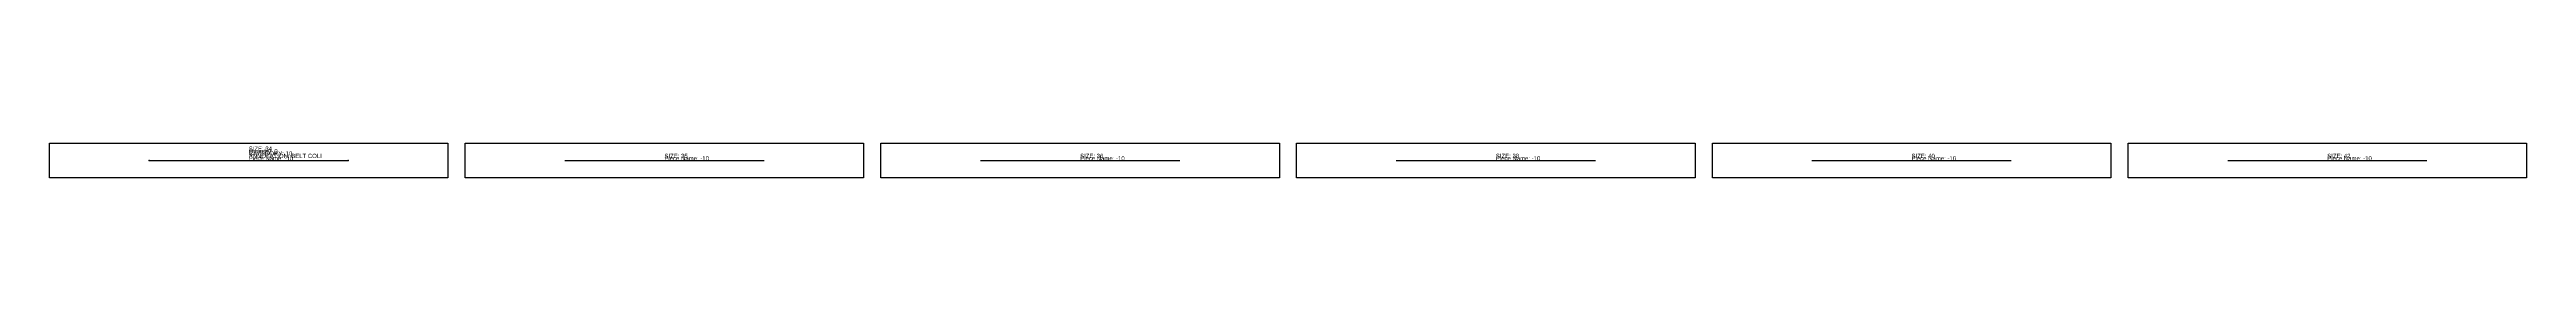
# Model space of a CAD drawing. Extents: x 0 to 2576, y 0 to 49.
# Drawn here: x 2085.8 to 2228.8, y 0 to 2 of the extents above; entities that cross this region are included whole.
import ezdxf

# ---------------------------------------------------------------- set-up
doc = ezdxf.new("R2010")
doc.units = 0

# ---------------------------------------------------------------- blocks, each defined once
blk = doc.blocks.new('1111-10_34')
at = {"layer": '1'}
blk.add_lwpolyline([(0, 0), (0, 2), (23, 2), (23, 0), (0, 0)], close=True, dxfattribs=at)
at = {"layer": '2'}
for p in [(5.75, 1), (17.25, 1)]:
    blk.add_point(p, dxfattribs=at)
at = {"layer": '5'}
blk.add_line((5.75, 1), (17.25, 1), dxfattribs=at)
at = {"layer": '7'}
blk.add_line((5.75, 1), (17.25, 1), dxfattribs=at)
at = {"layer": '1'}
for s, p in [('SIZE: 34', (11.5, 1.56)), ('Quantity: 0', (11.5, 1.42)), ('CATEGORY: 10', (11.5, 1.28)), ('ANNOTATION: BELT COLI', (11.5, 1.14)), ('Piece Name: -10', (11.5, 1))]:
    blk.add_text(s, height=0.25, dxfattribs=at).set_placement(p)
blk = doc.blocks.new('1111-10_35')
at = {"layer": '1'}
blk.add_lwpolyline([(0, 0), (0, 2), (23, 2), (23, 0), (0, 0)], close=True, dxfattribs=at)
at = {"layer": '5'}
blk.add_line((5.75, 1), (17.25, 1), dxfattribs=at)
at = {"layer": '7'}
blk.add_line((5.75, 1), (17.25, 1), dxfattribs=at)
at = {"layer": '1'}
for s, p in [('SIZE: 35', (11.5, 1.14)), ('Piece Name: -10', (11.5, 1))]:
    blk.add_text(s, height=0.25, dxfattribs=at).set_placement(p)
blk = doc.blocks.new('1111-10_36')
at = {"layer": '1'}
blk.add_lwpolyline([(0, 0), (0, 2), (23, 2), (23, 0), (0, 0)], close=True, dxfattribs=at)
at = {"layer": '5'}
blk.add_line((5.75, 1), (17.25, 1), dxfattribs=at)
at = {"layer": '7'}
blk.add_line((5.75, 1), (17.25, 1), dxfattribs=at)
at = {"layer": '1'}
for s, p in [('SIZE: 36', (11.5, 1.14)), ('Piece Name: -10', (11.5, 1))]:
    blk.add_text(s, height=0.25, dxfattribs=at).set_placement(p)
blk = doc.blocks.new('1111-10_38')
at = {"layer": '1'}
blk.add_lwpolyline([(0, 0), (0, 2), (23, 2), (23, 0), (0, 0)], close=True, dxfattribs=at)
at = {"layer": '5'}
blk.add_line((5.75, 1), (17.25, 1), dxfattribs=at)
at = {"layer": '7'}
blk.add_line((5.75, 1), (17.25, 1), dxfattribs=at)
at = {"layer": '1'}
for s, p in [('SIZE: 38', (11.5, 1.14)), ('Piece Name: -10', (11.5, 1))]:
    blk.add_text(s, height=0.25, dxfattribs=at).set_placement(p)
blk = doc.blocks.new('1111-10_40')
at = {"layer": '1'}
blk.add_lwpolyline([(0, 0), (0, 2), (23, 2), (23, 0), (0, 0)], close=True, dxfattribs=at)
at = {"layer": '5'}
blk.add_line((5.75, 1), (17.25, 1), dxfattribs=at)
at = {"layer": '7'}
blk.add_line((5.75, 1), (17.25, 1), dxfattribs=at)
at = {"layer": '1'}
for s, p in [('SIZE: 40', (11.5, 1.14)), ('Piece Name: -10', (11.5, 1))]:
    blk.add_text(s, height=0.25, dxfattribs=at).set_placement(p)
blk = doc.blocks.new('1111-10_42')
at = {"layer": '1'}
blk.add_lwpolyline([(0, 0), (0, 2), (23, 2), (23, 0), (0, 0)], close=True, dxfattribs=at)
at = {"layer": '5'}
blk.add_line((5.75, 1), (17.25, 1), dxfattribs=at)
at = {"layer": '7'}
blk.add_line((5.75, 1), (17.25, 1), dxfattribs=at)
at = {"layer": '1'}
for s, p in [('SIZE: 42', (11.5, 1.14)), ('Piece Name: -10', (11.5, 1))]:
    blk.add_text(s, height=0.25, dxfattribs=at).set_placement(p)

msp = doc.modelspace()

# ---------------------------------------------------------------- block references
at = {"layer": '1'}
for name, p in [('1111-10_34', (2085.767, 0)), ('1111-10_35', (2109.767, 0)), ('1111-10_36', (2133.767, 0)), ('1111-10_38', (2157.767, 0)), ('1111-10_40', (2181.767, 0)), ('1111-10_42', (2205.767, 0))]:
    msp.add_blockref(name, p, dxfattribs=at)

doc.saveas('drawing.dxf')
